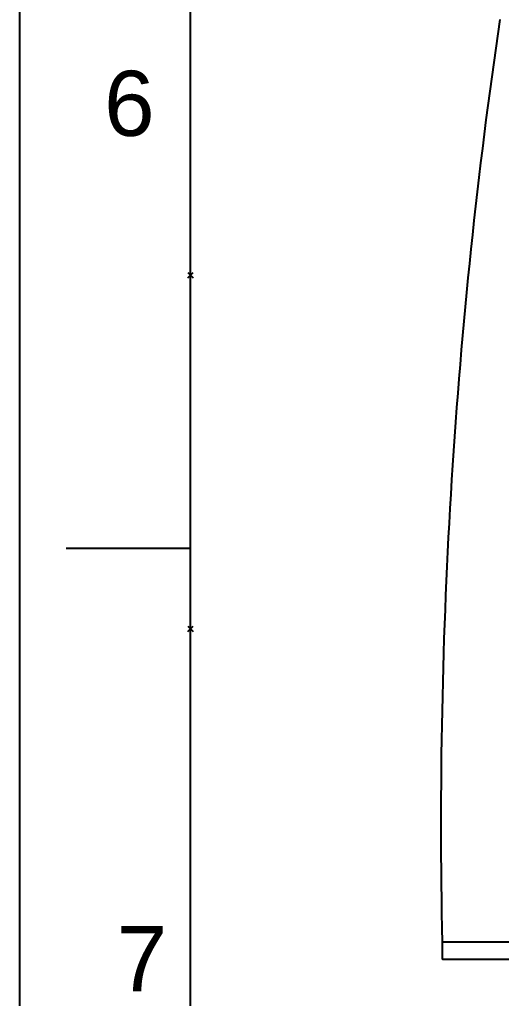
# Model space of a CAD drawing. Header units: inches. Extents: x 5290 to 5884, y -3043 to -2203.
# Drawn here: x 5290.2 to 5346.6, y -2875.2 to -2760.6 of the extents above; entities that cross this region are included whole.
import ezdxf

# ---------------------------------------------------------------- set-up
doc = ezdxf.new("R2010")
doc.units = ezdxf.units.IN
doc.header["$LTSCALE"] = 4.84
doc.header["$MEASUREMENT"] = 0
doc.header["$PDMODE"] = 3
doc.header["$PDSIZE"] = 0.3125
doc.layers.get('0').update_dxf_attribs({"linetype": 'CONTINUOUS', "lineweight": 13})
doc.layers.add('FORM', color=7, linetype='CONTINUOUS')
doc.styles.get("Standard").update_dxf_attribs({"font": 'arial.ttf'})

msp = doc.modelspace()

# ---------------------------------------------------------------- linework, layer by layer
at = {"lineweight": -3, "extrusion": (0, 0, -1)}
msp.add_arc((-5984.05, -2854.69), 644.53, 358.76091, 8.39175, dxfattribs=at)
at = {"lineweight": -3}
for points in [[(5368.43, -2868.62), (5339.68, -2868.62), (5339.68, -2868.62)], [(5339.68, -2870.62), (5339.68, -2870.62), (5368.43, -2870.62)]]:
    msp.add_rational_spline(points, [1, 0.707106781187, 1], degree=2, dxfattribs=at)
msp.add_open_spline([(5339.68, -2870.62), (5339.68, -2869.62), (5339.68, -2868.62)], degree=2, dxfattribs=at)
at = {"layer": 'FORM', "color": 7, "linetype": 'Continuous'}
for p, q in [((5290.16, -2202.53), (5290.16, -3042.53)), ((5310.16, -2822.53), (5295.62, -2822.53))]:
    msp.add_line(p, q, dxfattribs=at)
at = {"layer": 'FORM', "linetype": 'Continuous'}
msp.add_line((5310.16, -3022.53), (5310.16, -2222.53), dxfattribs=at)
at = {"layer": 'FORM'}
for p in [(5310.16, -2790.55), (5310.16, -2790.55), (5310.16, -2831.94), (5310.16, -2831.94)]:
    msp.add_point(p, dxfattribs=at)

# ---------------------------------------------------------------- texts
at = {"layer": 'FORM', "char_height": 7.62, "attachment_point": 5}
for s, insert in [('6', (5303.01, -2770.48)), ('7', (5304.5, -2870.55))]:
    msp.add_mtext_dynamic_manual_height_columns(s, width=50, gutter_width=12.5, heights=[0], dxfattribs=dict(at, insert=insert))

doc.saveas('drawing.dxf')
